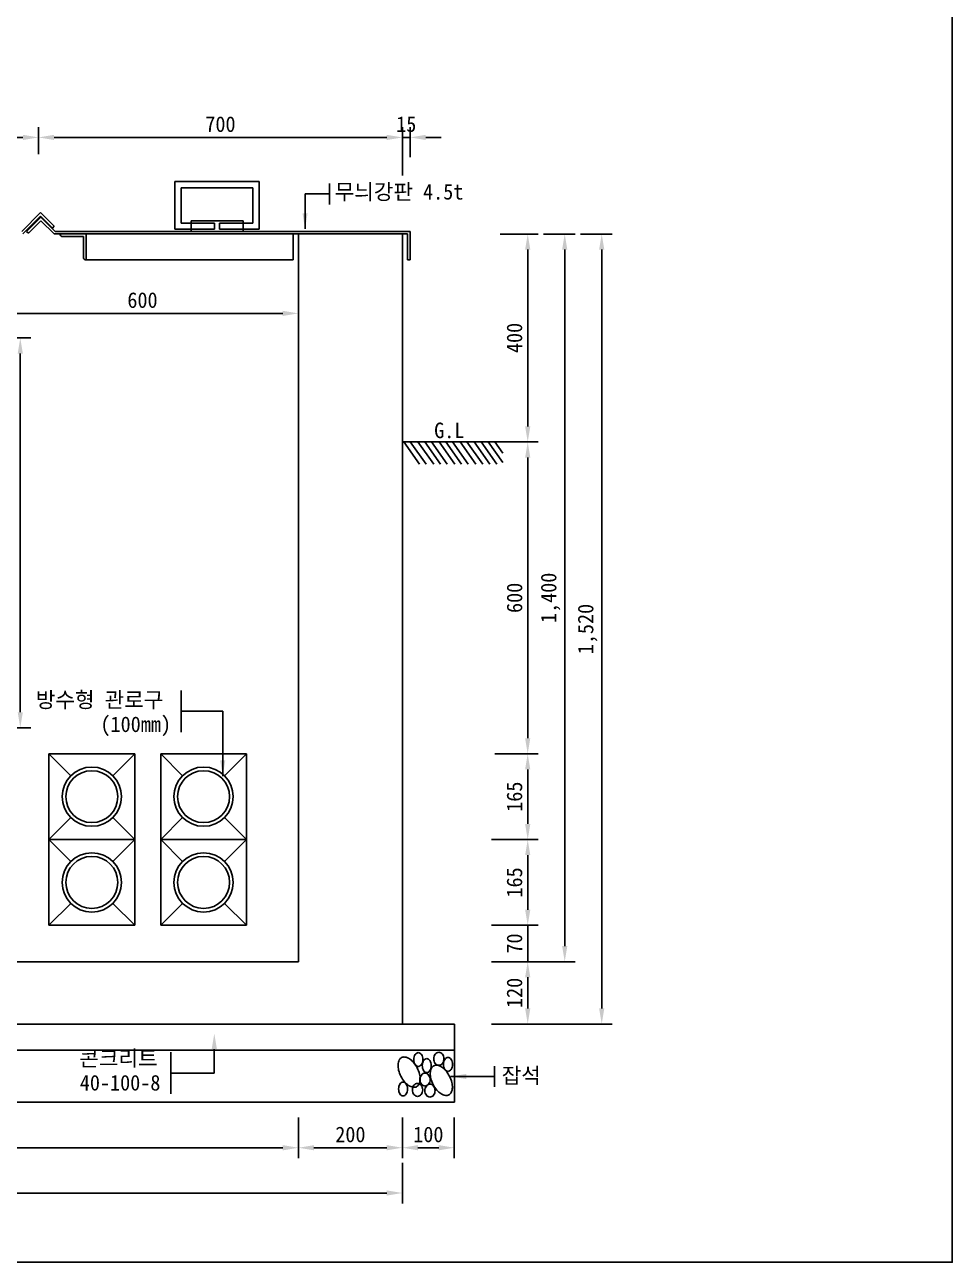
# Model space of a CAD drawing. Header units: millimetres. Extents: x 250 to 8210, y 580 to 5740.
# Drawn here: x 6426 to 8210, y 580 to 2961 of the extents above; entities that cross this region are included whole.
import ezdxf

# ---------------------------------------------------------------- set-up
doc = ezdxf.new("R2010")
doc.units = ezdxf.units.MM
doc.header["$LTSCALE"] = 400
for name, color, linetype in [('ED-DIMS', 1, 'Continuous'), ('ED-LEAL', 1, 'Continuous'), ('ED-LEAT', 3, 'Continuous'), ('ED-MANH', 3, 'Continuous'), ('ED-MISC', 3, 'Continuous'), ('ED-NEWC', 4, 'Continuous'), ('TN-TRUF', 4, 'Continuous'), ('TT-BASE', 8, 'Continuous'), ('TT-DIMS', 1, 'Continuous'), ('TT-LEAL', 1, 'Continuous'), ('TT-LEAT', 3, 'Continuous'), ('TT-PATT', 5, 'Continuous'), ('TT-TEXT', 3, 'Continuous'), ('TX-PAPR', 2, 'Continuous')]:
    doc.layers.add(name, color=color, linetype=linetype)
doc.styles.get("Standard").update_dxf_attribs({"font": 'GulimChe.ttf'})
doc.styles.add('굴림', font='GulimChe.ttf')
doc.styles.add('굴림체', font='GulimChe.ttf')
doc.dimstyles.new('dim_st', dxfattribs={"dimtxt": 2.5, "dimasz": 2.5, "dimexe": 2, "dimexo": 3, "dimgap": 1, "dimtad": 1, "dimdec": 0, "dimrnd": 1, "dimzin": 0, "dimdsep": 46, "dimlunit": 6, "dimtxsty": '굴림체', "dimcen": -1, "dimclrd": 1, "dimclre": 1, "dimclrt": 3, "dimadec": 0, "dimazin": 0, "dimtfac": 1, "dimtdec": 0, "dimtix": 1, "dimtofl": 0, "dimtmove": 2, "dimatfit": 3, "dimfxl": 0, "dimtolj": 1, "dimtzin": 0, "dimarcsym": 0})
doc.dimstyles.new('ISO-25', dxfattribs={"dimtxt": 2.5, "dimasz": 2.5, "dimexe": 1.25, "dimexo": 0.625, "dimtad": 1, "dimtxsty": 'Standard', "dimcen": 2.5, "dimadec": 0, "dimazin": 0, "dimtfac": 1, "dimtmove": 0, "dimatfit": 3, "dimfxl": 0, "dimarcsym": 0})

# ---------------------------------------------------------------- blocks, each defined once
blk = doc.blocks.new('*D35')
at = {"layer": 'Defpoints', "color": 0}
for p in [(4952, 888.2), (6952, 888.2), (4952, 800.3)]:
    blk.add_point(p, dxfattribs=at)
at = {"layer": 'TT-DIMS', "color": 0, "lineweight": -2}
for p, q in [((4952, 858.2), (4952, 780.3)), ((6952, 858.2), (6952, 780.3)), ((6922, 800.3), (4982, 800.3))]:
    blk.add_line(p, q, dxfattribs=at)
at = {"layer": 'TT-DIMS', "color": 0}
for points in [[(4982, 805.3), (4982, 795.3), (4952, 800.3)], [(6922, 805.3), (6922, 795.3), (6952, 800.3)]]:
    blk.add_solid(points, dxfattribs=at)
at = {"layer": 'TT-DIMS', "color": 3, "insert": (5952, 827.6), "char_height": 30, "attachment_point": 5, "style": '굴림체'}
blk.add_mtext('2,000', dxfattribs=at)
blk = doc.blocks.new('*D36')
at = {"layer": 'Defpoints', "color": 0}
for p in [(6952, 888.2), (7152, 888.2), (6952, 800.3)]:
    blk.add_point(p, dxfattribs=at)
at = {"layer": 'TT-DIMS', "color": 0, "lineweight": -2}
for p, q in [((6952, 858.2), (6952, 780.3)), ((7152, 858.2), (7152, 780.3)), ((7122, 800.3), (6982, 800.3))]:
    blk.add_line(p, q, dxfattribs=at)
at = {"layer": 'TT-DIMS', "color": 0}
for points in [[(6982, 805.3), (6982, 795.3), (6952, 800.3)], [(7122, 805.3), (7122, 795.3), (7152, 800.3)]]:
    blk.add_solid(points, dxfattribs=at)
at = {"layer": 'TT-DIMS', "color": 3, "insert": (7052, 825.7), "char_height": 30, "attachment_point": 5, "style": '굴림체'}
blk.add_mtext('200', dxfattribs=at)
blk = doc.blocks.new('*D39')
at = {"layer": 'Defpoints', "color": 0}
for p in [(7393.8, 2558.2), (7300.1, 1158.2), (7464.4, 1158.2)]:
    blk.add_point(p, dxfattribs=at)
at = {"layer": 'TT-DIMS', "color": 0, "lineweight": -2}
for p, q in [((7423.8, 2558.2), (7484.4, 2558.2)), ((7464.4, 2528.2), (7464.4, 1188.2)), ((7330.1, 1158.2), (7484.4, 1158.2))]:
    blk.add_line(p, q, dxfattribs=at)
at = {"layer": 'TT-DIMS', "color": 0}
for points in [[(7459.4, 2528.2), (7469.4, 2528.2), (7464.4, 2558.2)], [(7459.4, 1188.2), (7469.4, 1188.2), (7464.4, 1158.2)]]:
    blk.add_solid(points, dxfattribs=at)
at = {"layer": 'TT-DIMS', "color": 3, "insert": (7437.2, 1858.2), "char_height": 30, "attachment_point": 5, "rotation": 90, "style": '굴림체'}
blk.add_mtext('1,400', dxfattribs=at)
blk = doc.blocks.new('*D40')
at = {"layer": 'Defpoints', "color": 0}
for p in [(7323.4, 1158.2), (7293.4, 1038.2), (7393.2, 1038.2)]:
    blk.add_point(p, dxfattribs=at)
at = {"layer": 'TT-DIMS', "color": 0, "lineweight": -2}
for p, q in [((7353.4, 1158.2), (7413.2, 1158.2)), ((7393.2, 1128.2), (7393.2, 1068.2)), ((7323.4, 1038.2), (7413.2, 1038.2))]:
    blk.add_line(p, q, dxfattribs=at)
at = {"layer": 'TT-DIMS', "color": 0}
for points in [[(7388.2, 1128.2), (7398.2, 1128.2), (7393.2, 1158.2)], [(7388.2, 1068.2), (7398.2, 1068.2), (7393.2, 1038.2)]]:
    blk.add_solid(points, dxfattribs=at)
at = {"layer": 'TT-DIMS', "color": 3, "insert": (7367.8, 1098.2), "char_height": 30, "attachment_point": 5, "rotation": 90, "style": '굴림체'}
blk.add_mtext('120', dxfattribs=at)
blk = doc.blocks.new('*D42')
at = {"layer": 'Defpoints', "color": 0}
for p in [(7152, 888.2), (7252, 888.2), (7152, 800.3)]:
    blk.add_point(p, dxfattribs=at)
at = {"layer": 'TT-DIMS', "color": 0, "lineweight": -2}
for p, q in [((7152, 858.2), (7152, 780.3)), ((7252, 858.2), (7252, 780.3)), ((7222, 800.3), (7182, 800.3))]:
    blk.add_line(p, q, dxfattribs=at)
at = {"layer": 'TT-DIMS', "color": 0}
for points in [[(7182, 805.3), (7182, 795.3), (7152, 800.3)], [(7222, 805.3), (7222, 795.3), (7252, 800.3)]]:
    blk.add_solid(points, dxfattribs=at)
at = {"layer": 'TT-DIMS', "color": 3, "insert": (7202, 825.7), "char_height": 30, "attachment_point": 5, "style": '굴림체'}
blk.add_mtext('100', dxfattribs=at)
blk = doc.blocks.new('*D43')
at = {"layer": 'Defpoints', "color": 0}
for p in [(4752, 801.1), (7152, 801.1), (4752, 713.2)]:
    blk.add_point(p, dxfattribs=at)
at = {"layer": 'TT-DIMS', "color": 0, "lineweight": -2}
for p, q in [((4752, 771.1), (4752, 693.2)), ((7152, 771.1), (7152, 693.2)), ((7122, 713.2), (4782, 713.2))]:
    blk.add_line(p, q, dxfattribs=at)
at = {"layer": 'TT-DIMS', "color": 0}
for points in [[(4782, 718.2), (4782, 708.2), (4752, 713.2)], [(7122, 718.2), (7122, 708.2), (7152, 713.2)]]:
    blk.add_solid(points, dxfattribs=at)
at = {"layer": 'TT-DIMS', "color": 3, "insert": (5952, 740.4), "char_height": 30, "attachment_point": 5, "style": '굴림체'}
blk.add_mtext('2,400', dxfattribs=at)
blk = doc.blocks.new('*D45')
at = {"layer": 'Defpoints', "color": 0}
for p in [(7315.1, 2158.2), (7300.1, 1558.2), (7393.2, 1558.2)]:
    blk.add_point(p, dxfattribs=at)
at = {"layer": 'TT-DIMS', "color": 0, "lineweight": -2}
for p, q in [((7345.1, 2158.2), (7413.2, 2158.2)), ((7393.2, 2128.2), (7393.2, 1588.2)), ((7330.1, 1558.2), (7413.2, 1558.2))]:
    blk.add_line(p, q, dxfattribs=at)
at = {"layer": 'TT-DIMS', "color": 0}
for points in [[(7388.2, 2128.2), (7398.2, 2128.2), (7393.2, 2158.2)], [(7388.2, 1588.2), (7398.2, 1588.2), (7393.2, 1558.2)]]:
    blk.add_solid(points, dxfattribs=at)
at = {"layer": 'TT-DIMS', "color": 3, "insert": (7367.9, 1858.2), "char_height": 30, "attachment_point": 5, "rotation": 90, "style": '굴림체'}
blk.add_mtext('600', dxfattribs=at)
blk = doc.blocks.new('*D64')
at = {"layer": 'Defpoints', "color": 0}
for p in [(6352, 2405.5), (6952, 2405.5), (6352, 2337.1)]:
    blk.add_point(p, dxfattribs=at)
at = {"layer": 'TT-DIMS', "color": 0, "lineweight": -2}
for p, q in [((6952, 2435.5), (6952, 2425.5)), ((6352, 2367.1), (6352, 2425.5)), ((6922, 2405.5), (6382, 2405.5))]:
    blk.add_line(p, q, dxfattribs=at)
at = {"layer": 'TT-DIMS', "color": 0}
for points in [[(6382, 2410.5), (6382, 2400.5), (6352, 2405.5)], [(6922, 2410.5), (6922, 2400.5), (6952, 2405.5)]]:
    blk.add_solid(points, dxfattribs=at)
at = {"layer": 'TT-DIMS', "color": 3, "insert": (6652, 2430.9), "char_height": 30, "attachment_point": 5, "style": '굴림체'}
blk.add_mtext('600', dxfattribs=at)
blk = doc.blocks.new('*D67')
at = {"layer": 'Defpoints', "color": 0}
for p in [(6342, 2358.2), (6372, 1608.2), (6416.9, 1608.2)]:
    blk.add_point(p, dxfattribs=at)
at = {"layer": 'TT-DIMS', "color": 0, "lineweight": -2}
for p, q in [((6372, 2358.2), (6436.9, 2358.2)), ((6416.9, 2328.2), (6416.9, 1638.2)), ((6402, 1608.2), (6436.9, 1608.2))]:
    blk.add_line(p, q, dxfattribs=at)
at = {"layer": 'TT-DIMS', "color": 0}
for points in [[(6411.9, 2328.2), (6421.9, 2328.2), (6416.9, 2358.2)], [(6411.9, 1638.2), (6421.9, 1638.2), (6416.9, 1608.2)]]:
    blk.add_solid(points, dxfattribs=at)
at = {"layer": 'TT-DIMS', "color": 3, "insert": (6391.5, 1983.2), "char_height": 30, "attachment_point": 5, "rotation": 90, "style": '굴림체'}
blk.add_mtext('750', dxfattribs=at)
blk = doc.blocks.new('*D68')
at = {"layer": 'Defpoints', "color": 0}
for p in [(6452, 2744), (6452, 2682), (7152, 2640.9)]:
    blk.add_point(p, dxfattribs=at)
at = {"layer": 'ED-DIMS', "color": 1, "lineweight": -2}
for p, q in [((6452, 2712), (6452, 2764)), ((7152, 2670.9), (7152, 2764)), ((7122, 2744), (6482, 2744))]:
    blk.add_line(p, q, dxfattribs=at)
at = {"layer": 'ED-DIMS', "color": 1}
for points in [[(6482, 2749), (6482, 2739), (6452, 2744)], [(7122, 2749), (7122, 2739), (7152, 2744)]]:
    blk.add_solid(points, dxfattribs=at)
at = {"layer": 'ED-DIMS', "color": 3, "insert": (6802, 2769.4), "char_height": 30, "attachment_point": 5, "style": '굴림체'}
blk.add_mtext('\\A1;700', dxfattribs=at)
blk = doc.blocks.new('*D69')
at = {"layer": 'Defpoints', "color": 0}
for p in [(7310.1, 2558.2), (7315.1, 2158.2), (7393.2, 2158.2)]:
    blk.add_point(p, dxfattribs=at)
at = {"layer": 'ED-DIMS', "color": 1, "lineweight": -2}
for p, q in [((7340.1, 2558.2), (7413.2, 2558.2)), ((7393.2, 2528.2), (7393.2, 2188.2)), ((7345.1, 2158.2), (7413.2, 2158.2))]:
    blk.add_line(p, q, dxfattribs=at)
at = {"layer": 'ED-DIMS', "color": 1}
for points in [[(7388.2, 2528.2), (7398.2, 2528.2), (7393.2, 2558.2)], [(7388.2, 2188.2), (7398.2, 2188.2), (7393.2, 2158.2)]]:
    blk.add_solid(points, dxfattribs=at)
at = {"layer": 'ED-DIMS', "color": 3, "insert": (7367.8, 2358.2), "char_height": 30, "attachment_point": 5, "rotation": 90, "style": '굴림체'}
blk.add_mtext('\\A1;400', dxfattribs=at)
blk = doc.blocks.new('*D70')
at = {"layer": 'Defpoints', "color": 0}
for p in [(7167, 2744), (7152, 2675.8), (7167, 2675.8)]:
    blk.add_point(p, dxfattribs=at)
at = {"layer": 'ED-DIMS', "color": 1, "lineweight": -2}
for p, q in [((7152, 2705.8), (7152, 2764)), ((7167, 2705.8), (7167, 2764)), ((7122, 2744), (7092, 2744)), ((7152, 2744), (7167, 2744)), ((7197, 2744), (7227, 2744))]:
    blk.add_line(p, q, dxfattribs=at)
at = {"layer": 'ED-DIMS', "color": 1}
for points in [[(7122, 2749), (7122, 2739), (7152, 2744)], [(7197, 2749), (7197, 2739), (7167, 2744)]]:
    blk.add_solid(points, dxfattribs=at)
at = {"layer": 'ED-DIMS', "color": 3, "insert": (7159.5, 2769.4), "char_height": 30, "attachment_point": 5, "style": '굴림체'}
blk.add_mtext('\\A1;15', dxfattribs=at)
blk = doc.blocks.new('*D71')
at = {"layer": 'Defpoints', "color": 0}
for p in [(5952, 2744), (5952, 2682), (6452, 2682)]:
    blk.add_point(p, dxfattribs=at)
at = {"layer": 'ED-DIMS', "color": 1, "lineweight": -2}
for p, q in [((5952, 2712), (5952, 2764)), ((6452, 2712), (6452, 2764)), ((6422, 2744), (5982, 2744))]:
    blk.add_line(p, q, dxfattribs=at)
at = {"layer": 'ED-DIMS', "color": 1}
for points in [[(5982, 2749), (5982, 2739), (5952, 2744)], [(6422, 2749), (6422, 2739), (6452, 2744)]]:
    blk.add_solid(points, dxfattribs=at)
at = {"layer": 'ED-DIMS', "color": 3, "insert": (6202, 2769.4), "char_height": 30, "attachment_point": 5, "style": '굴림체'}
blk.add_mtext('\\A1;500', dxfattribs=at)
blk = doc.blocks.new('*D92')
at = {"layer": 'Defpoints', "color": 0}
for p in [(7465, 2558.2), (7371.3, 1038.2), (7535.6, 1038.2)]:
    blk.add_point(p, dxfattribs=at)
at = {"layer": 'TT-DIMS', "color": 0, "lineweight": -2}
for p, q in [((7495, 2558.2), (7555.6, 2558.2)), ((7535.6, 2528.2), (7535.6, 1068.2)), ((7401.3, 1038.2), (7555.6, 1038.2))]:
    blk.add_line(p, q, dxfattribs=at)
at = {"layer": 'TT-DIMS', "color": 0}
for points in [[(7530.6, 2528.2), (7540.6, 2528.2), (7535.6, 2558.2)], [(7530.6, 1068.2), (7540.6, 1068.2), (7535.6, 1038.2)]]:
    blk.add_solid(points, dxfattribs=at)
at = {"layer": 'TT-DIMS', "color": 3, "insert": (7508.4, 1798.2), "char_height": 30, "attachment_point": 5, "rotation": 90, "style": '굴림체'}
blk.add_mtext('1,520', dxfattribs=at)
blk = doc.blocks.new('*D114')
at = {"layer": 'Defpoints', "color": 0}
for p in [(7323.4, 1228.2), (7293.4, 1158.2), (7393.2, 1158.2)]:
    blk.add_point(p, dxfattribs=at)
at = {"layer": 'TT-DIMS', "color": 0, "lineweight": -2}
for p, q in [((7393.2, 1258.2), (7393.2, 1288.2)), ((7353.4, 1228.2), (7413.2, 1228.2)), ((7393.2, 1228.2), (7393.2, 1158.2)), ((7323.4, 1158.2), (7413.2, 1158.2)), ((7393.2, 1128.2), (7393.2, 1098.2))]:
    blk.add_line(p, q, dxfattribs=at)
at = {"layer": 'TT-DIMS', "color": 0}
for points in [[(7388.2, 1258.2), (7398.2, 1258.2), (7393.2, 1228.2)], [(7388.2, 1128.2), (7398.2, 1128.2), (7393.2, 1158.2)]]:
    blk.add_solid(points, dxfattribs=at)
at = {"layer": 'TT-DIMS', "color": 3, "insert": (7367.8, 1193.2), "char_height": 30, "attachment_point": 5, "rotation": 90, "style": '굴림체'}
blk.add_mtext('70', dxfattribs=at)
blk = doc.blocks.new('*D115')
at = {"layer": 'Defpoints', "color": 0}
for p in [(7323.4, 1393.2), (7293.4, 1228.2), (7393.2, 1228.2)]:
    blk.add_point(p, dxfattribs=at)
at = {"layer": 'TT-DIMS', "color": 0, "lineweight": -2}
for p, q in [((7353.4, 1393.2), (7413.2, 1393.2)), ((7393.2, 1363.2), (7393.2, 1258.2)), ((7323.4, 1228.2), (7413.2, 1228.2))]:
    blk.add_line(p, q, dxfattribs=at)
at = {"layer": 'TT-DIMS', "color": 0}
for points in [[(7388.2, 1363.2), (7398.2, 1363.2), (7393.2, 1393.2)], [(7388.2, 1258.2), (7398.2, 1258.2), (7393.2, 1228.2)]]:
    blk.add_solid(points, dxfattribs=at)
at = {"layer": 'TT-DIMS', "color": 3, "insert": (7367.8, 1310.7), "char_height": 30, "attachment_point": 5, "rotation": 90, "style": '굴림체'}
blk.add_mtext('165', dxfattribs=at)
blk = doc.blocks.new('*D116')
at = {"layer": 'Defpoints', "color": 0}
for p in [(7323.4, 1558.2), (7293.4, 1393.2), (7393.2, 1393.2)]:
    blk.add_point(p, dxfattribs=at)
at = {"layer": 'TT-DIMS', "color": 0, "lineweight": -2}
for p, q in [((7353.4, 1558.2), (7413.2, 1558.2)), ((7393.2, 1528.2), (7393.2, 1423.2)), ((7323.4, 1393.2), (7413.2, 1393.2))]:
    blk.add_line(p, q, dxfattribs=at)
at = {"layer": 'TT-DIMS', "color": 0}
for points in [[(7388.2, 1528.2), (7398.2, 1528.2), (7393.2, 1558.2)], [(7388.2, 1423.2), (7398.2, 1423.2), (7393.2, 1393.2)]]:
    blk.add_solid(points, dxfattribs=at)
at = {"layer": 'TT-DIMS', "color": 3, "insert": (7367.8, 1475.7), "char_height": 30, "attachment_point": 5, "rotation": 90, "style": '굴림체'}
blk.add_mtext('165', dxfattribs=at)

msp = doc.modelspace()

# ---------------------------------------------------------------- linework, layer by layer
at = {"layer": 'ED-LEAL'}
msp.add_line((7012.09257414, 2615.2732066), (7012.09257414, 2655.2732066), dxfattribs=at)
at = {"layer": 'ED-MANH'}
for p, q in [((6952.04282572, 1158.24534666), (6952.04282572, 2558.24534666)), ((7152.04282572, 1038.24534666), (7152.04282572, 2558.24534666)), ((6952.04282572, 1158.24534666), (4952.04282572, 1158.24534666)), ((6952.04282572, 1158.24534666), (4952.04282572, 1158.24534666))]:
    msp.add_line(p, q, dxfattribs=at)
at = {"layer": 'ED-MISC'}
for p, q in [((6472.04282572, 1393.24534666), (6472.04282572, 1558.24534666)), ((6472.04282572, 1558.24534666), (6514.23773919, 1516.05043319)), ((6472.04282572, 1558.24534666), (6472.04282572, 1393.24534666)), ((6472.04282572, 1558.24534666), (6637.04282572, 1558.24534666)), ((6637.04282572, 1558.24534666), (6594.84791224, 1516.05043319)), ((6637.04282572, 1558.24534666), (6637.04282572, 1393.24534666)), ((6687.04282572, 1393.24534666), (6687.04282572, 1558.24534666)), ((6687.04282572, 1558.24534666), (6729.23773919, 1516.05043319)), ((6687.04282572, 1558.24534666), (6687.04282572, 1393.24534666)), ((6687.04282572, 1558.24534666), (6852.04282572, 1558.24534666)), ((6852.04282572, 1558.24534666), (6809.84791224, 1516.05043319)), ((6852.04282572, 1558.24534666), (6852.04282572, 1393.24534666)), ((6514.23773919, 1435.44026013), (6472.04282572, 1393.24534666)), ((6594.84791224, 1435.44026013), (6637.04282572, 1393.24534666)), ((6729.23773919, 1435.44026013), (6687.04282572, 1393.24534666)), ((6809.84791224, 1435.44026013), (6852.04282572, 1393.24534666)), ((6637.04282572, 1393.24534666), (6472.04282572, 1393.24534666)), ((6472.04282572, 1393.24534666), (6522.04282572, 1393.24534666)), ((6472.04282572, 1228.24534666), (6472.04282572, 1393.24534666)), ((6472.04282572, 1393.24534666), (6637.04282572, 1393.24534666)), ((6472.04282572, 1393.24534666), (6514.23773919, 1351.05043319)), ((6472.04282572, 1393.24534666), (6472.04282572, 1228.24534666)), ((6637.04282572, 1393.24534666), (6472.04282572, 1393.24534666)), ((6637.04282572, 1393.24534666), (6594.84791224, 1351.05043319)), ((6637.04282572, 1393.24534666), (6637.04282572, 1228.24534666)), ((6852.04282572, 1393.24534666), (6687.04282572, 1393.24534666)), ((6687.04282572, 1393.24534666), (6737.04282572, 1393.24534666)), ((6687.04282572, 1228.24534666), (6687.04282572, 1393.24534666)), ((6687.04282572, 1393.24534666), (6852.04282572, 1393.24534666)), ((6687.04282572, 1393.24534666), (6729.23773919, 1351.05043319)), ((6687.04282572, 1393.24534666), (6687.04282572, 1228.24534666)), ((6852.04282572, 1393.24534666), (6687.04282572, 1393.24534666)), ((6852.04282572, 1393.24534666), (6809.84791224, 1351.05043319)), ((6852.04282572, 1393.24534666), (6852.04282572, 1228.24534666)), ((6514.23773919, 1270.44026013), (6472.04282572, 1228.24534666)), ((6594.84791224, 1270.44026013), (6637.04282572, 1228.24534666)), ((6729.23773919, 1270.44026013), (6687.04282572, 1228.24534666)), ((6809.84791224, 1270.44026013), (6852.04282572, 1228.24534666)), ((6637.04282572, 1228.24534666), (6472.04282572, 1228.24534666)), ((6472.04282572, 1228.24534666), (6522.04282572, 1228.24534666)), ((6852.04282572, 1228.24534666), (6687.04282572, 1228.24534666)), ((6687.04282572, 1228.24534666), (6737.04282572, 1228.24534666))]:
    msp.add_line(p, q, dxfattribs=at)
for centre, radius in [((6554.54282572, 1475.74534666), 57), ((6554.54282572, 1475.74534666), 50), ((6769.54282572, 1475.74534666), 57), ((6769.54282572, 1475.74534666), 50), ((6554.54282572, 1310.74534666), 57), ((6554.54282572, 1310.74534666), 50), ((6769.54282572, 1310.74534666), 57), ((6769.54282572, 1310.74534666), 50)]:
    msp.add_circle(centre, radius, dxfattribs=at)
at = {"layer": 'ED-NEWC'}
for p, q in [((6714.50119516, 2567.24534666), (6714.50119516, 2659.24534666)), ((6714.50119516, 2659.24534666), (6876.50119516, 2659.24534666)), ((6726.50119516, 2579.24534666), (6726.50119516, 2647.24534666)), ((6726.50119516, 2647.24534666), (6795.50119516, 2647.24534666)), ((6864.50119516, 2647.24534666), (6795.50119516, 2647.24534666)), ((6864.50119516, 2579.24534666), (6864.50119516, 2647.24534666)), ((6876.50119516, 2567.24534666), (6876.50119516, 2659.24534666)), ((6419.9717579, 2563.24534666), (6456.03420374, 2599.3077925)), ((6456.03420374, 2599.3077925), (6482.19715465, 2573.14484159)), ((6422.04282572, 2558.24534666), (6456.03420374, 2592.23672469)), ((6456.53672906, 2590.82251112), (6428.9595646, 2563.24534666)), ((6456.53672906, 2583.75144331), (6432.4950985, 2559.70981275)), ((6432.4950985, 2559.70981275), (6456.53672906, 2583.75144331)), ((6456.03420374, 2592.23672469), (6478.66162074, 2569.60930769)), ((6456.53672906, 2590.82251112), (6484.11389353, 2563.24534666)), ((6482.04282572, 2558.24534666), (6456.53672906, 2583.75144331)), ((6456.53672906, 2583.75144331), (6482.04282572, 2558.24534666)), ((6478.66162074, 2569.60930769), (6482.19715465, 2573.14484159)), ((6745.50119516, 2579.24534666), (6726.50119516, 2579.24534666)), ((6745.50119516, 2583.24534666), (6845.50119516, 2583.24534666)), ((6745.50119516, 2563.24534666), (6745.50119516, 2583.24534666)), ((6745.50119516, 2579.24534666), (6790.50119516, 2579.24534666)), ((6790.50119516, 2579.24534666), (6790.50119516, 2567.24534666)), ((6845.50119516, 2579.24534666), (6800.50119516, 2579.24534666)), ((6800.50119516, 2579.24534666), (6800.50119516, 2567.24534666)), ((6845.50119516, 2583.24534666), (6845.50119516, 2563.24534666)), ((6845.50119516, 2579.24534666), (6864.50119516, 2579.24534666)), ((6432.4950985, 2559.70981275), (6428.9595646, 2563.24534666)), ((6428.9595646, 2563.24534666), (6432.4950985, 2559.70981275)), ((7162.04282572, 2558.24534666), (6482.04282572, 2558.24534666)), ((7167.04282572, 2563.24534666), (6484.11389353, 2563.24534666)), ((6745.50119516, 2567.24534666), (6714.50119516, 2567.24534666)), ((6745.50119516, 2567.24534666), (6790.50119516, 2567.24534666)), ((6845.50119516, 2563.24534666), (6745.50119516, 2563.24534666)), ((6845.50119516, 2567.24534666), (6800.50119516, 2567.24534666)), ((6845.50119516, 2567.24534666), (6876.50119516, 2567.24534666)), ((6942.04282572, 2508.24534666), (6942.04282572, 2558.24534666)), ((7162.04282572, 2508.24534666), (7162.04282572, 2558.24534666)), ((7167.04282572, 2508.24534666), (7167.04282572, 2563.24534666)), ((6942.04282572, 2508.24534666), (6543.47198364, 2508.24534666)), ((7167.04282572, 2508.24534666), (7162.04282572, 2508.24534666))]:
    msp.add_line(p, q, dxfattribs=at)
at = {"layer": 'ED-NEWC', "flags": 128}
msp.add_lwpolyline([(6543.47198364, 2558.24534666), (6493.47198364, 2558.24534666), (6493.47198364, 2558.24534666, 0.4142135624), (6498.47198364, 2553.24534666), (6538.47198364, 2553.24534666), (6538.47198364, 2513.24534666, 0.4142135624), (6543.47198364, 2508.24534666), (6543.47198364, 2508.24534666), (6543.47198364, 2558.24534666)], format="xyb", dxfattribs=at)
at = {"layer": 'TN-TRUF'}
for p, q in [((7162.04282572, 2508.24534666), (7162.04282572, 2558.24534666)), ((7167.04282572, 2508.24534666), (7167.04282572, 2563.24534666)), ((7167.04282572, 2508.24534666), (7162.04282572, 2508.24534666))]:
    msp.add_line(p, q, dxfattribs=at)
at = {"layer": 'TT-BASE'}
for p, q in [((7152.04282572, 2158.24534666), (7345.13097086, 2158.24534666)), ((7184.87875371, 2115.641208), (7154.55196843, 2158.24534666)), ((7197.54242088, 2115.641208), (7167.21563561, 2158.24534666)), ((7212.38580025, 2115.641208), (7182.05901498, 2158.24534666)), ((7225.48589479, 2115.641208), (7195.15910952, 2158.24534666)), ((7238.14956197, 2115.641208), (7207.82277669, 2158.24534666)), ((7252.99294134, 2115.641208), (7222.66615607, 2158.24534666)), ((7266.09303587, 2115.641208), (7235.7662506, 2158.24534666)), ((7278.75670305, 2115.641208), (7248.42991778, 2158.24534666)), ((7293.60008242, 2115.641208), (7263.27329715, 2158.24534666)), ((7306.70017695, 2115.641208), (7276.37339168, 2158.24534666)), ((7320.23669885, 2115.641208), (7289.90991358, 2158.24534666)), ((7333.77079614, 2115.641208), (7303.44401087, 2158.24534666)), ((7345.13097086, 2118.69861736), (7316.98053277, 2158.24534666)), ((7345.13097085, 2136.67632283), (7329.77755275, 2158.24534666)), ((7252.04282572, 1038.24534666), (4652.04282572, 1038.24534666)), ((7252.04282572, 1038.24534666), (4752.04282572, 1038.24534666)), ((7252.04282572, 1038.24534666), (7252.04282572, 888.24534666)), ((7252.04282572, 988.24534666), (4652.04282572, 988.24534666)), ((7252.04282572, 888.24534666), (4652.04282572, 888.24534666))]:
    msp.add_line(p, q, dxfattribs=at)
at = {"layer": 'TT-LEAL'}
for p, q in [((6726.42368959, 1600.10050184), (6726.42368959, 1680.10050184)), ((6706.74146742, 903.91314507), (6706.74146742, 983.91314507)), ((7329.57952183, 917.38698054), (7329.57952183, 957.38698054))]:
    msp.add_line(p, q, dxfattribs=at)
at = {"layer": 'TT-LEAL', "extrusion": (0, 0, -1)}
for p, q in [((6790.24205524, 990.17524352), (6790.24205524, 943.91314507)), ((6790.24205524, 943.91314507), (6706.74146742, 943.91314507))]:
    msp.add_line(p, q, dxfattribs=at)
msp.add_solid([(-6785.24205524, 990.17524352), (-6790.24205524, 1020.17524352), (-6795.24205524, 990.17524352)], dxfattribs=at)
at = {"layer": 'TT-PATT'}
for points in [[(7182.73502679, 956.66398775, -0.1429550188), (7179.6290234, 957.57055197, -0.1071737315), (7176.59226866, 960.58374879, -0.0784341247), (7174.75253101, 964.71216812, -0.0657605852), (7174.04785493, 970.04688903, -0.0657605852), (7174.75253101, 975.38160995, -0.0784341247), (7176.59226866, 979.51002928, -0.1071737315), (7179.6290234, 982.52322609, -0.1429550188), (7182.73502679, 983.42979031, -0.1429550188), (7185.84103018, 982.52322609, -0.1071737315), (7188.87778492, 979.51002928, -0.0784341247), (7190.71752257, 975.38160995, -0.0657605852), (7191.42219865, 970.04688903, -0.0657605852), (7190.71752257, 964.71216812, -0.0784341247), (7188.87778492, 960.58374879, -0.1071737315), (7185.84103018, 957.57055197, -0.1429550188)], [(7222.18766871, 983.9036964, -0.1209571441), (7225.84031828, 983.00694828, -0.1051361893), (7229.16308119, 980.25900482, -0.0884869636), (7231.27131273, 976.34227122, -0.079485013), (7232.05239164, 971.459941, -0.079485013), (7231.27131273, 966.57761078, -0.0884869636), (7229.16308119, 962.66087718, -0.1051361893), (7225.84031828, 959.91293372, -0.1209571441), (7222.18766871, 959.01618561, -0.1209571441), (7218.53501913, 959.91293372, -0.1051361893), (7215.21225622, 962.66087718, -0.0884869636), (7213.10402469, 966.57761078, -0.079485013), (7212.32294577, 971.459941, -0.079485013), (7213.10402469, 976.34227122, -0.0884869636), (7215.21225622, 980.25900482, -0.1051361893), (7218.53501913, 983.00694828, -0.1209571441)], [(7179.41727045, 917.76455849, -0.1607464383), (7173.06067351, 916.76187529, -0.1062418378), (7164.12572281, 920.26865217, -0.0706843187), (7156.43456414, 927.1078098, -0.0569658529), (7149.35217469, 937.70790609, -0.0569658529), (7144.84444893, 949.63278303, -0.0706843187), (7143.75077021, 959.86664182, -0.1062418378), (7146.09159423, 969.17531364, -0.1607464383), (7150.60273615, 973.76457249, -0.1607464383), (7156.95933308, 974.7672557, -0.1062418378), (7165.89428378, 971.26047881, -0.0706843187), (7173.58544245, 964.42132118, -0.0569658529), (7180.6678319, 953.8212249, -0.0569658529), (7185.17555766, 941.89634795, -0.0706843187), (7186.26923638, 931.66248917, -0.1062418378), (7183.92841236, 922.35381735, -0.1607464383)], [(7199.04915037, 945.03481583, -0.1429550188), (7195.94314698, 945.94138005, -0.1071737315), (7192.90639224, 948.95457686, -0.0784341247), (7191.06665459, 953.08299619, -0.0657605852), (7190.36197851, 958.41771711, -0.0657605852), (7191.06665459, 963.75243802, -0.0784341247), (7192.90639224, 967.88085735, -0.1071737315), (7195.94314698, 970.89405417, -0.1429550188), (7199.04915037, 971.80061838, -0.1429550188), (7202.15515377, 970.89405417, -0.1071737315), (7205.19190851, 967.88085735, -0.0784341247), (7207.03164616, 963.75243802, -0.0657605852), (7207.73632224, 958.41771711, -0.0657605852), (7207.03164616, 953.08299619, -0.0784341247), (7205.19190851, 948.95457686, -0.1071737315), (7202.15515377, 945.94138005, -0.1429550188)], [(7241.36052867, 901.87013256, -0.1607464383), (7235.00393173, 900.86744936, -0.1062418378), (7226.06898103, 904.37422624, -0.0706843187), (7218.37782236, 911.21338387, -0.0569658529), (7211.29543291, 921.81348016, -0.0569658529), (7206.78770715, 933.7383571, -0.0706843187), (7205.69402843, 943.97221589, -0.1062418378), (7208.03485245, 953.2808877, -0.1607464383), (7212.54599437, 957.87014656, -0.1607464383), (7218.9025913, 958.87282977, -0.1062418378), (7227.837542, 955.36605288, -0.0706843187), (7235.52870067, 948.52689525, -0.0569658529), (7242.61109012, 937.92679896, -0.0569658529), (7247.11881588, 926.00192202, -0.0706843187), (7248.2124946, 915.76806324, -0.1062418378), (7245.87167058, 906.45939142, -0.1607464383)], [(7239.86225334, 947.16449193, -0.1429550188), (7236.75624994, 948.07105614, -0.1071737315), (7233.7194952, 951.08425296, -0.0784341247), (7231.87975755, 955.21267229, -0.0657605852), (7231.17508147, 960.5473932, -0.0657605852), (7231.87975755, 965.88211412, -0.0784341247), (7233.7194952, 970.01053345, -0.1071737315), (7236.75624994, 973.02373027, -0.1429550188), (7239.86225334, 973.93029448, -0.1429550188), (7242.96825673, 973.02373027, -0.1071737315), (7246.00501147, 970.01053345, -0.0784341247), (7247.84474912, 965.88211412, -0.0657605852), (7248.5494252, 960.5473932, -0.0657605852), (7247.84474912, 955.21267229, -0.0784341247), (7246.00501147, 951.08425296, -0.1071737315), (7242.96825673, 948.07105614, -0.1429550188)], [(7195.55968774, 943.81720848, -0.1209571441), (7199.21233732, 942.92046037, -0.1051361893), (7202.53510022, 940.17251691, -0.0884869636), (7204.64333176, 936.2557833, -0.079485013), (7205.42441068, 931.37345308, -0.079485013), (7204.64333176, 926.49112287, -0.0884869636), (7202.53510022, 922.57438926, -0.1051361893), (7199.21233732, 919.8264458, -0.1209571441), (7195.55968774, 918.92969769, -0.1209571441), (7191.90703817, 919.8264458, -0.1051361893), (7188.58427526, 922.57438926, -0.0884869636), (7186.47604372, 926.49112287, -0.079485013), (7185.69496481, 931.37345308, -0.079485013), (7186.47604372, 936.2557833, -0.0884869636), (7188.58427526, 940.17251691, -0.1051361893), (7191.90703817, 942.92046037, -0.1209571441)], [(7153.44047011, 899.99336924, -0.1429550188), (7150.33446672, 900.89993346, -0.1071737315), (7147.29771198, 903.91313027, -0.0784341247), (7145.45797433, 908.0415496, -0.0657605852), (7144.75329825, 913.37627052, -0.0657605852), (7145.45797433, 918.71099143, -0.0784341247), (7147.29771198, 922.83941076, -0.1071737315), (7150.33446672, 925.85260758, -0.1429550188), (7153.44047011, 926.75917179, -0.1429550188), (7156.5464735, 925.85260758, -0.1071737315), (7159.58322824, 922.83941076, -0.0784341247), (7161.4229659, 918.71099143, -0.0657605852), (7162.12764197, 913.37627052, -0.0657605852), (7161.4229659, 908.0415496, -0.0784341247), (7159.58322824, 903.91313027, -0.1071737315), (7156.5464735, 900.89993346, -0.1429550188)], [(7181.22877806, 924.0329374, -0.1209571441), (7184.88142763, 923.13618929, -0.1051361893), (7188.20419054, 920.38824583, -0.0884869636), (7190.31242208, 916.47151222, -0.079485013), (7191.093501, 911.58918201, -0.079485013), (7190.31242208, 906.70685179, -0.0884869636), (7188.20419054, 902.79011818, -0.1051361893), (7184.88142763, 900.04217472, -0.1209571441), (7181.22877806, 899.14542661, -0.1209571441), (7177.57612848, 900.04217472, -0.1051361893), (7174.25336558, 902.79011818, -0.0884869636), (7172.14513404, 906.70685179, -0.079485013), (7171.36405512, 911.58918201, -0.079485013), (7172.14513404, 916.47151222, -0.0884869636), (7174.25336558, 920.38824583, -0.1051361893), (7177.57612848, 923.13618929, -0.1209571441)], [(7205.12225636, 922.62464057, -0.1209571441), (7208.77490593, 921.72789246, -0.1051361893), (7212.09766884, 918.979949, -0.0884869636), (7214.20590038, 915.06321539, -0.079485013), (7214.98697929, 910.18088518, -0.079485013), (7214.20590038, 905.29855496, -0.0884869636), (7212.09766884, 901.38182135, -0.1051361893), (7208.77490593, 898.63387789, -0.1209571441), (7205.12225636, 897.73712978, -0.1209571441), (7201.46960678, 898.63387789, -0.1051361893), (7198.14684387, 901.38182135, -0.0884869636), (7196.03861233, 905.29855496, -0.079485013), (7195.25753342, 910.18088518, -0.079485013), (7196.03861233, 915.06321539, -0.0884869636), (7198.14684387, 918.979949, -0.1051361893), (7201.46960678, 921.72789246, -0.1209571441)]]:
    msp.add_lwpolyline(points, format="xyb", close=True, dxfattribs=at)
at = {"layer": 'TX-PAPR'}
msp.add_lwpolyline([(250, 5740), (8210, 5740), (8210, 580), (250, 580)], close=True, dxfattribs=at)

# ---------------------------------------------------------------- texts
at = {"layer": 'ED-LEAT', "style": '굴림'}
msp.add_text('무늬강판 4.5t', height=30, dxfattribs=at).set_placement((7021.84728898, 2624.53298532))
at = {"layer": 'TT-LEAT'}
for s, p in [('방수형 관로구', (6446.86937369, 1647.10050184)), ('(100mm)', (6571.13799071, 1600.10050184)), ('콘크리트', (6530.63616692, 957.40125692)), ('잡석', (7343.17030629, 924.42155501)), ('40-100-8', (6531.43403926, 910.40125692))]:
    msp.add_text(s, height=30, dxfattribs=at).set_placement(p)
at = {"layer": 'TT-TEXT'}
msp.add_text('G.L', height=30, dxfattribs=at).set_placement((7213.21315573, 2165.46316819))

# ---------------------------------------------------------------- dimensions: what is measured, and where the dimension line sits
at = {"layer": 'ED-DIMS'}
for base, p1, p2, angle, picture, middle in [((5952.04282572, 2744.04539086), (6452.04282572, 2681.99753988), (5952.04282572, 2681.99753988), 180, '*D71', (6202.04282572, 2769.38448661)), ((6452.04282572, 2744.04539086), (7152.04282572, 2640.93509404), (6452.04282572, 2681.99753988), 180, '*D68', (6802.04282572, 2769.42438023)), ((7167.04282572, 2744.04539086), (7152.04282572, 2675.83532049), (7167.04282572, 2675.83532049), 180, '*D70', (7159.54282572, 2769.44432703)), ((7393.22821026, 2158.24534666), (7310.13097086, 2558.24534666), (7315.13097086, 2158.24534666), 90, '*D69', (7367.8492209, 2358.24534666))]:
    dim = msp.add_linear_dim(base=base, p1=p1, p2=p2, angle=angle, dimstyle='dim_st', override={"dimscale": 10, "dimtxt": 3, "dimasz": 3, "dimtofl": 1}, dxfattribs=at)
    dim.commit()
    dim.dimension.update_dxf_attribs({"geometry": picture, "text_midpoint": middle})
at = {"layer": 'TT-DIMS'}
for base, p1, p2, angle, picture, middle in [((7464.43441964, 1158.24534666), (7393.80832162, 2558.24534666), (7300.13097086, 1158.24534666), 90, '*D39', (7437.20037708, 1858.24534666)), ((7535.64062901, 1038.24534666), (7465.01453099, 2558.24534666), (7371.33718023, 1038.24534666), 90, '*D92', (7508.40658646, 1798.24534666)), ((6352.04282572, 2405.54873901), (6952.04282572, 2405.54873901), (6352.04282572, 2337.13263621), 180, '*D64', (6652.04282572, 2430.88783476)), ((6416.91822439, 1608.24534666), (6342.04282572, 2358.24534666), (6372.04282572, 1608.24534666), 90, '*D67', (6391.53923502, 1983.24534666)), ((7393.22821026, 1558.24534666), (7315.13097086, 2158.24534666), (7300.13097086, 1558.24534666), 90, '*D45', (7367.88911452, 1858.24534666)), ((7393.22821026, 1393.24513359), (7323.35281159, 1558.24513359), (7293.35281159, 1393.24513359), 90, '*D116', (7367.82927409, 1475.74513359)), ((7393.22821026, 1228.24513359), (7323.35281159, 1393.24513359), (7293.35281159, 1228.24513359), 90, '*D115', (7367.82927409, 1310.74513359)), ((7393.22821026, 1158.24513359), (7323.35281159, 1228.24513359), (7293.35281159, 1158.24513359), 90, '*D114', (7367.8492209, 1193.24513359)), ((7393.22821026, 1038.24513359), (7323.35281159, 1158.24513359), (7293.35281159, 1038.24513359), 90, '*D40', (7367.82927409, 1098.24513359)), ((4952.04282572, 800.34854549), (6952.04282572, 888.24534666), (4952.04282572, 888.24534666), 180, '*D35', (5952.04282572, 827.56264123)), ((6952.04282572, 800.34854549), (7152.04282572, 888.24534666), (6952.04282572, 888.24534666), 180, '*D36', (7052.04282572, 825.68764123)), ((7152.04282572, 800.34854549), (7252.04282572, 888.24534666), (7152.04282572, 888.24534666), 180, '*D42', (7202.04282572, 825.74748166)), ((4752.04282572, 713.16341596), (7152.04282572, 801.06021712), (4752.04282572, 801.06021712), 180, '*D43', (5952.04282572, 740.39745851))]:
    dim = msp.add_linear_dim(base=base, p1=p1, p2=p2, angle=angle, dimstyle='ISO-25', override={"dimscale": 10, "dimtxt": 3, "dimasz": 3, "dimexe": 2, "dimexo": 3, "dimgap": 1, "dimdec": 4, "dimlunit": 6, "dimtxsty": '굴림체', "dimcen": 1, "dimclrt": 3, "dimaunit": 1, "dimtdec": 4, "dimtix": 1, "dimtmove": 2, "dimtvp": 2}, dxfattribs=at)
    dim.commit()
    dim.dimension.update_dxf_attribs({"geometry": picture, "text_midpoint": middle})

# ---------------------------------------------------------------- leaders
at = {"layer": 'ED-LEAL'}
msp.add_leader([(6964.78432514, 2568.09633374), (6964.78432514, 2635.2732066), (7012.09257414, 2635.2732066)], dimstyle='ISO-25', override={"dimscale": 10, "dimtxt": 3, "dimasz": 3, "dimexe": 2, "dimexo": 3, "dimgap": 1, "dimdec": 4, "dimlunit": 6, "dimtxsty": '굴림체', "dimcen": 1, "dimaunit": 1, "dimtdec": 4, "dimtix": 1, "dimtmove": 2, "dimtvp": 2}, dxfattribs=at)
at = {"layer": 'TT-LEAL'}
for points in [[(6806.42368959, 1515.36296856), (6806.42368959, 1640.10050184), (6726.42368959, 1640.10050184)], [(7245.04701156, 937.38698054), (7329.57952183, 937.38698054)]]:
    msp.add_leader(points, dimstyle='ISO-25', override={"dimscale": 10, "dimtxt": 3, "dimasz": 3, "dimexe": 2, "dimexo": 3, "dimgap": 1, "dimtad": 0, "dimdec": 0, "dimlunit": 6, "dimtxsty": '굴림체', "dimcen": 1, "dimaunit": 1, "dimtix": 1, "dimtmove": 2, "dimtvp": 2}, dxfattribs=at)

doc.saveas('drawing.dxf')
